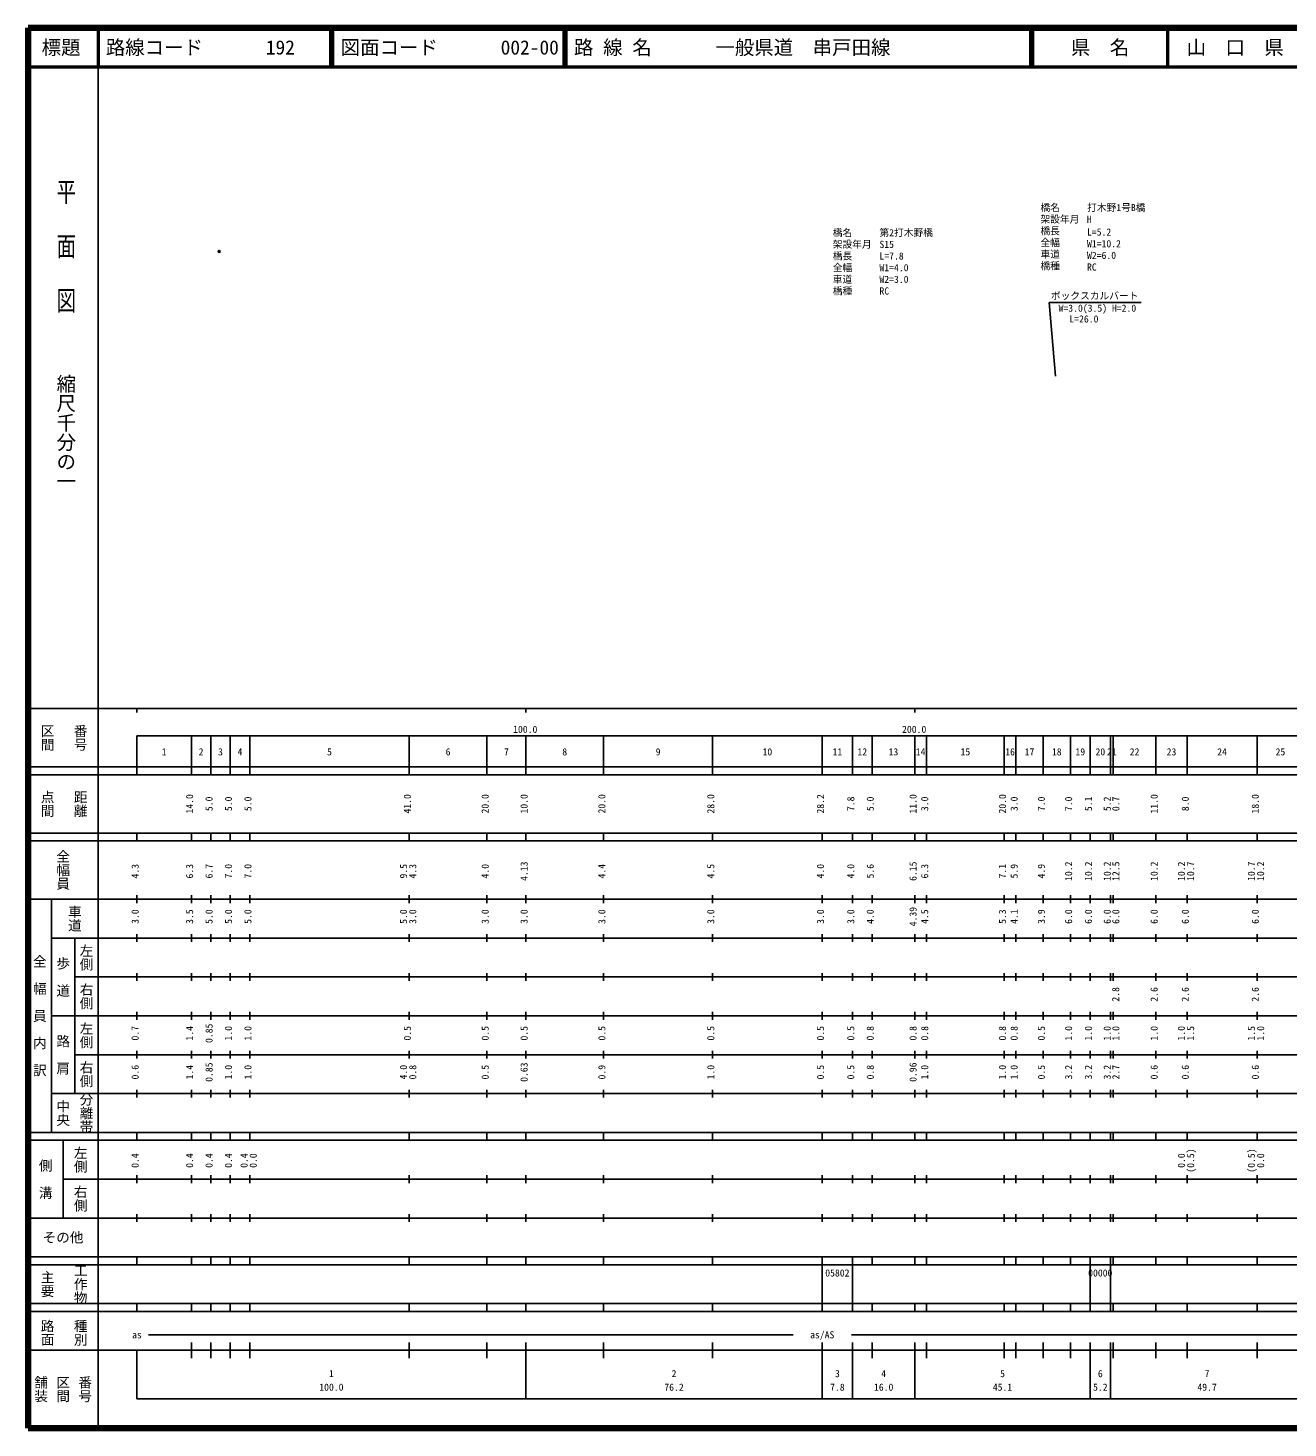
# Model space of a CAD drawing. Units: millimetres on the paper, with parts at other scales. Extents: x 40 to 680, y 20 to 380.
# Drawn here: x 40 to 364, y 20 to 380 of the extents above; entities that cross this region are included whole.
import ezdxf
from ezdxf.enums import TextEntityAlignment as Align

# ---------------------------------------------------------------- set-up
doc = ezdxf.new("R2010")
doc.units = ezdxf.units.MM
doc.header["$PDMODE"] = 32
doc.header["$PDSIZE"] = 0.5
for name, color, linetype, lineweight in [('M-BGD', 7, 'Continuous', 25), ('M-TTL', 2, 'Continuous', 140), ('M-TTL-BAND', 7, 'Continuous', 25), ('M-TTL-LINE', 7, 'Continuous', 50)]:
    doc.layers.add(name, color=color, linetype=linetype, lineweight=lineweight)
for name, color, linetype in [('M-OTRS', 6, 'Continuous'), ('M-STR-HTXT', 7, 'Continuous'), ('M-TTL-TXT', 7, 'Continuous')]:
    doc.layers.add(name, color=color, linetype=linetype)
doc.styles.add('@ＭＳ ゴシック', font='')
doc.styles.add('ＭＳ ゴシック', font='')
doc.styles.get('@ＭＳ ゴシック').set_extended_font_data('@MS Gothic')
doc.styles.get('ＭＳ ゴシック').set_extended_font_data('MS Gothic')

msp = doc.modelspace()

# ---------------------------------------------------------------- linework, layer by layer
at = {"layer": 'M-BGD'}
for p, q in [((302.525, 309.454), (326.217, 309.454)), ((304.137, 290.474), (302.525, 309.454))]:
    msp.add_line(p, q, dxfattribs=at)
at = {"layer": 'M-OTRS'}
msp.add_point((89.165, 322.541), dxfattribs=at)
at = {"layer": 'M-TTL'}
for p, q in [((40, 380), (40, 20)), ((680, 380), (40, 380)), ((40, 20), (680, 20))]:
    msp.add_line(p, q, dxfattribs=at)
at = {"layer": 'M-TTL-BAND'}
for p, q in [((58, 370), (58, 20)), ((40, 205), (579, 205)), ((68, 205), (68, 204)), ((168, 205), (168, 204)), ((268, 205), (268, 204)), ((68, 198), (579, 198)), ((68, 198), (68, 188)), ((82, 188), (82, 198)), ((87, 188), (87, 198)), ((92, 188), (92, 198)), ((97, 188), (97, 198)), ((138, 188), (138, 198)), ((158, 188), (158, 198)), ((168, 188), (168, 198)), ((188, 188), (188, 198)), ((216, 188), (216, 198)), ((244.2, 188), (244.2, 198)), ((252, 188), (252, 198)), ((257, 188), (257, 198)), ((268, 188), (268, 198)), ((271, 188), (271, 198)), ((291, 188), (291, 198)), ((294, 188), (294, 198)), ((301, 188), (301, 198)), ((308, 188), (308, 198)), ((313.1, 188), (313.1, 198)), ((318.3, 188), (318.3, 198)), ((319, 188), (319, 198)), ((330, 188), (330, 198)), ((338, 188), (338, 198)), ((356, 188), (356, 198)), ((40, 190), (579, 190)), ((40, 188), (579, 188)), ((40, 173), (579, 173)), ((68, 171), (68, 173)), ((82, 171), (82, 173)), ((87, 171), (87, 173)), ((92, 171), (92, 173)), ((97, 171), (97, 173)), ((138, 171), (138, 173)), ((158, 171), (158, 173)), ((168, 171), (168, 173)), ((188, 171), (188, 173)), ((216, 171), (216, 173)), ((244.2, 171), (244.2, 173)), ((252, 171), (252, 173)), ((257, 171), (257, 173)), ((268, 171), (268, 173)), ((271, 171), (271, 173)), ((291, 171), (291, 173)), ((294, 171), (294, 173)), ((301, 171), (301, 173)), ((308, 171), (308, 173)), ((313.1, 171), (313.1, 173)), ((318.3, 171), (318.3, 173)), ((319, 171), (319, 173)), ((330, 171), (330, 173)), ((338, 171), (338, 173)), ((356, 171), (356, 173)), ((40, 171), (579, 171)), ((40, 156), (579, 156)), ((46, 96), (46, 156)), ((68, 155), (68, 157)), ((82, 155), (82, 157)), ((87, 155), (87, 157)), ((92, 155), (92, 157)), ((97, 155), (97, 157)), ((138, 155), (138, 157)), ((158, 155), (158, 157)), ((168, 155), (168, 157)), ((188, 155), (188, 157)), ((216, 155), (216, 157)), ((244.2, 155), (244.2, 157)), ((252, 155), (252, 157)), ((257, 155), (257, 157)), ((268, 155), (268, 157)), ((271, 155), (271, 157)), ((291, 155), (291, 157)), ((294, 155), (294, 157)), ((301, 155), (301, 157)), ((308, 155), (308, 157)), ((313.1, 155), (313.1, 157)), ((318.3, 155), (318.3, 157)), ((319, 155), (319, 157)), ((330, 155), (330, 157)), ((338, 155), (338, 157)), ((356, 155), (356, 157)), ((46, 146), (579, 146)), ((52, 146), (52, 106)), ((68, 145), (68, 147)), ((82, 145), (82, 147)), ((87, 145), (87, 147)), ((92, 145), (92, 147)), ((97, 145), (97, 147)), ((138, 145), (138, 147)), ((158, 145), (158, 147)), ((168, 145), (168, 147)), ((188, 145), (188, 147)), ((216, 145), (216, 147)), ((244.2, 145), (244.2, 147)), ((252, 145), (252, 147)), ((257, 145), (257, 147)), ((268, 145), (268, 147)), ((271, 145), (271, 147)), ((291, 145), (291, 147)), ((294, 145), (294, 147)), ((301, 145), (301, 147)), ((308, 145), (308, 147)), ((313.1, 145), (313.1, 147)), ((318.3, 145), (318.3, 147)), ((319, 145), (319, 147)), ((330, 145), (330, 147)), ((338, 145), (338, 147)), ((356, 145), (356, 147)), ((68, 135), (68, 137)), ((82, 135), (82, 137)), ((87, 135), (87, 137)), ((92, 135), (92, 137)), ((97, 135), (97, 137)), ((138, 135), (138, 137)), ((158, 135), (158, 137)), ((168, 135), (168, 137)), ((188, 135), (188, 137)), ((216, 135), (216, 137)), ((244.2, 135), (244.2, 137)), ((252, 135), (252, 137)), ((257, 135), (257, 137)), ((268, 135), (268, 137)), ((271, 135), (271, 137)), ((291, 135), (291, 137)), ((294, 135), (294, 137)), ((301, 135), (301, 137)), ((308, 135), (308, 137)), ((313.1, 135), (313.1, 137)), ((318.3, 135), (318.3, 137)), ((319, 135), (319, 137)), ((330, 135), (330, 137)), ((338, 135), (338, 137)), ((356, 135), (356, 137)), ((52, 136), (579, 136)), ((46, 126), (579, 126)), ((68, 125), (68, 127)), ((82, 125), (82, 127)), ((87, 125), (87, 127)), ((92, 125), (92, 127)), ((97, 125), (97, 127)), ((138, 125), (138, 127)), ((158, 125), (158, 127)), ((168, 125), (168, 127)), ((188, 125), (188, 127)), ((216, 125), (216, 127)), ((244.2, 125), (244.2, 127)), ((252, 125), (252, 127)), ((257, 125), (257, 127)), ((268, 125), (268, 127)), ((271, 125), (271, 127)), ((291, 125), (291, 127)), ((294, 125), (294, 127)), ((301, 125), (301, 127)), ((308, 125), (308, 127)), ((313.1, 125), (313.1, 127)), ((318.3, 125), (318.3, 127)), ((319, 125), (319, 127)), ((330, 125), (330, 127)), ((338, 125), (338, 127)), ((356, 125), (356, 127)), ((52, 116), (579, 116)), ((68, 115), (68, 117)), ((82, 115), (82, 117)), ((87, 115), (87, 117)), ((92, 115), (92, 117)), ((97, 115), (97, 117)), ((138, 115), (138, 117)), ((158, 115), (158, 117)), ((168, 115), (168, 117)), ((188, 115), (188, 117)), ((216, 115), (216, 117)), ((244.2, 115), (244.2, 117)), ((252, 115), (252, 117)), ((257, 115), (257, 117)), ((268, 115), (268, 117)), ((271, 115), (271, 117)), ((291, 115), (291, 117)), ((294, 115), (294, 117)), ((301, 115), (301, 117)), ((308, 115), (308, 117)), ((313.1, 115), (313.1, 117)), ((318.3, 115), (318.3, 117)), ((319, 115), (319, 117)), ((330, 115), (330, 117)), ((338, 115), (338, 117)), ((356, 115), (356, 117)), ((46, 106), (579, 106)), ((68, 105), (68, 107)), ((82, 105), (82, 107)), ((87, 105), (87, 107)), ((92, 105), (92, 107)), ((97, 105), (97, 107)), ((138, 105), (138, 107)), ((158, 105), (158, 107)), ((168, 105), (168, 107)), ((188, 105), (188, 107)), ((216, 105), (216, 107)), ((244.2, 105), (244.2, 107)), ((252, 105), (252, 107)), ((257, 105), (257, 107)), ((268, 105), (268, 107)), ((271, 105), (271, 107)), ((291, 105), (291, 107)), ((294, 105), (294, 107)), ((301, 105), (301, 107)), ((308, 105), (308, 107)), ((313.1, 105), (313.1, 107)), ((318.3, 105), (318.3, 107)), ((319, 105), (319, 107)), ((330, 105), (330, 107)), ((338, 105), (338, 107)), ((356, 105), (356, 107)), ((40, 96), (579, 96)), ((40, 94), (579, 94)), ((49, 94), (49, 74)), ((68, 94), (68, 96)), ((82, 94), (82, 96)), ((87, 94), (87, 96)), ((92, 94), (92, 96)), ((97, 94), (97, 96)), ((138, 94), (138, 96)), ((158, 94), (158, 96)), ((168, 94), (168, 96)), ((188, 94), (188, 96)), ((216, 94), (216, 96)), ((244.2, 94), (244.2, 96)), ((252, 94), (252, 96)), ((257, 94), (257, 96)), ((268, 94), (268, 96)), ((271, 94), (271, 96)), ((291, 94), (291, 96)), ((294, 94), (294, 96)), ((301, 94), (301, 96)), ((308, 94), (308, 96)), ((313.1, 94), (313.1, 96)), ((318.3, 94), (318.3, 96)), ((319, 94), (319, 96)), ((330, 94), (330, 96)), ((338, 94), (338, 96)), ((356, 94), (356, 96)), ((49, 84), (579, 84)), ((68, 83), (68, 85)), ((82, 83), (82, 85)), ((87, 83), (87, 85)), ((92, 83), (92, 85)), ((97, 83), (97, 85)), ((138, 83), (138, 85)), ((158, 83), (158, 85)), ((168, 83), (168, 85)), ((188, 83), (188, 85)), ((216, 83), (216, 85)), ((244.2, 83), (244.2, 85)), ((252, 83), (252, 85)), ((257, 83), (257, 85)), ((268, 83), (268, 85)), ((271, 83), (271, 85)), ((291, 83), (291, 85)), ((294, 83), (294, 85)), ((301, 83), (301, 85)), ((308, 83), (308, 85)), ((313.1, 83), (313.1, 85)), ((318.3, 83), (318.3, 85)), ((319, 83), (319, 85)), ((330, 83), (330, 85)), ((338, 83), (338, 85)), ((356, 83), (356, 85)), ((40, 74), (579, 74)), ((68, 73), (68, 75)), ((82, 73), (82, 75)), ((87, 73), (87, 75)), ((92, 73), (92, 75)), ((97, 73), (97, 75)), ((138, 73), (138, 75)), ((158, 73), (158, 75)), ((168, 73), (168, 75)), ((188, 73), (188, 75)), ((216, 73), (216, 75)), ((244.2, 73), (244.2, 75)), ((252, 73), (252, 75)), ((257, 73), (257, 75)), ((268, 73), (268, 75)), ((271, 73), (271, 75)), ((291, 73), (291, 75)), ((294, 73), (294, 75)), ((301, 73), (301, 75)), ((308, 73), (308, 75)), ((313.1, 73), (313.1, 75)), ((318.3, 73), (318.3, 75)), ((319, 73), (319, 75)), ((330, 73), (330, 75)), ((338, 73), (338, 75)), ((356, 73), (356, 75)), ((40, 64), (579, 64)), ((40, 62), (579, 62)), ((68, 62), (68, 64)), ((82, 62), (82, 64)), ((87, 62), (87, 64)), ((92, 62), (92, 64)), ((97, 62), (97, 64)), ((138, 62), (138, 64)), ((158, 62), (158, 64)), ((168, 62), (168, 64)), ((188, 62), (188, 64)), ((216, 62), (216, 64)), ((244.2, 62), (244.2, 64)), ((244.2, 52), (244.2, 62)), ((252, 62), (252, 64)), ((252, 52), (252, 62)), ((257, 62), (257, 64)), ((268, 62), (268, 64)), ((271, 62), (271, 64)), ((291, 62), (291, 64)), ((294, 62), (294, 64)), ((301, 62), (301, 64)), ((308, 62), (308, 64)), ((313.1, 62), (313.1, 64)), ((313.1, 52), (313.1, 62)), ((318.3, 62), (318.3, 64)), ((318.3, 52), (318.3, 62)), ((319, 62), (319, 64)), ((330, 62), (330, 64)), ((338, 62), (338, 64)), ((356, 62), (356, 64)), ((40, 52), (579, 52)), ((68, 50), (68, 52)), ((82, 50), (82, 52)), ((87, 50), (87, 52)), ((92, 50), (92, 52)), ((97, 50), (97, 52)), ((138, 50), (138, 52)), ((158, 50), (158, 52)), ((168, 50), (168, 52)), ((188, 50), (188, 52)), ((216, 50), (216, 52)), ((244.2, 50), (244.2, 52)), ((252, 50), (252, 52)), ((257, 50), (257, 52)), ((268, 50), (268, 52)), ((271, 50), (271, 52)), ((291, 50), (291, 52)), ((294, 50), (294, 52)), ((301, 50), (301, 52)), ((308, 50), (308, 52)), ((313.1, 50), (313.1, 52)), ((318.3, 50), (318.3, 52)), ((319, 50), (319, 52)), ((330, 50), (330, 52)), ((338, 50), (338, 52)), ((356, 50), (356, 52)), ((40, 50), (579, 50)), ((71, 44), (236.7, 44)), ((251.7, 44), (565, 44)), ((40, 40), (579, 40)), ((68, 40), (68, 27.5)), ((82, 38), (82, 42)), ((87, 38), (87, 42)), ((92, 38), (92, 42)), ((97, 38), (97, 42)), ((138, 38), (138, 42)), ((158, 38), (158, 42)), ((168, 27.5), (168, 42)), ((188, 38), (188, 42)), ((216, 38), (216, 42)), ((244.2, 27.5), (244.2, 42)), ((252, 27.5), (252, 42)), ((257, 38), (257, 42)), ((268, 27.5), (268, 42)), ((271, 38), (271, 42)), ((291, 38), (291, 42)), ((294, 38), (294, 42)), ((301, 38), (301, 42)), ((308, 38), (308, 42)), ((313.1, 27.5), (313.1, 42)), ((318.3, 27.5), (318.3, 42)), ((319, 38), (319, 42)), ((330, 38), (330, 42)), ((338, 38), (338, 42)), ((356, 38), (356, 42)), ((68, 27.5), (579, 27.5))]:
    msp.add_line(p, q, dxfattribs=at)
at = {"layer": 'M-TTL-LINE'}
for p, q in [((58, 380), (58, 370)), ((117.75, 380), (117.75, 370)), ((118.25, 380), (118.25, 370)), ((177.75, 380), (177.75, 370)), ((178.25, 380), (178.25, 370)), ((297.75, 380), (297.75, 370)), ((298.25, 380), (298.25, 370)), ((333, 380), (333, 370)), ((40, 370), (680, 370))]:
    msp.add_line(p, q, dxfattribs=at)

# ---------------------------------------------------------------- texts
at = {"layer": 'M-BGD', "style": 'ＭＳ ゴシック'}
for s, p in [('ボックスカルバート', (302.99, 309.67)), ('L=26.0', (307.739, 303.725))]:
    msp.add_text(s, height=1.833, dxfattribs=at).set_placement(p, align=Align.BOTTOM_LEFT)
msp.add_text('W=3.0(3.5) H=2.0', height=1.833, dxfattribs=at).set_placement((324.92, 306.492), align=Align.BOTTOM_RIGHT)
at = {"layer": 'M-STR-HTXT', "style": 'ＭＳ ゴシック'}
for s, p in [('橋名', (300.307, 332.357)), ('打木野1号B橋', (312.307, 332.357)), ('架設年月', (300.307, 329.357)), ('H', (312.235, 329.348)), ('橋名', (246.911, 325.907)), ('第2打木野橋', (258.911, 325.907)), ('橋長', (300.307, 326.357)), ('L=5.2', (312.272, 326.071)), ('架設年月', (246.911, 322.907)), ('S15', (258.911, 322.907)), ('全幅', (300.307, 323.357)), ('W1=10.2', (312.272, 323.071)), ('橋長', (246.911, 319.907)), ('L=7.8', (258.911, 319.907)), ('車道', (300.307, 320.357)), ('W2=6.0', (312.272, 320.071)), ('全幅', (246.911, 316.907)), ('W1=4.0', (258.911, 316.907)), ('橋種', (300.307, 317.357)), ('RC', (312.272, 317.071)), ('橋種', (246.911, 310.907)), ('車道', (246.911, 313.907)), ('W2=3.0', (258.911, 313.907)), ('RC', (258.911, 310.907))]:
    msp.add_text(s, height=1.833, dxfattribs=at).set_placement(p, align=Align.BOTTOM_LEFT)
at = {"layer": 'M-TTL-BAND', "style": '@ＭＳ ゴシック', "width": 1.4}
msp.add_text('平  面  図', height=3.666, rotation=270, dxfattribs=at).set_placement((49.777, 306.475), align=Align.MIDDLE_RIGHT)
at = {"layer": 'M-TTL-BAND', "style": '@ＭＳ ゴシック'}
msp.add_text('縮尺千分の一', height=3.666, rotation=270, dxfattribs=at).set_placement((49.777, 261.03), align=Align.MIDDLE_RIGHT)
for s, p in [('区間', (45, 197.5)), ('番号', (53.5, 197.5)), ('点間', (45, 180.5)), ('距離', (53.5, 180.5)), ('全幅員', (49, 163.5)), ('車道', (52, 151)), ('左側', (55, 141)), ('全\u3000幅\u3000員\u3000内\u3000訳', (43, 126)), ('歩\u3000道', (49, 136)), ('右側', (55, 131)), ('左側', (55, 121)), ('路\u3000肩', (49, 116)), ('右側', (55, 111)), ('分離帯', (55, 101)), ('中央', (49, 101)), ('左側', (53.5, 89)), ('側\u3000溝', (44.5, 84)), ('右側', (53.5, 79)), ('工作物', (53.5, 57)), ('主要', (45, 57)), ('路面', (45, 44.5)), ('種別', (53.5, 44.5)), ('舗装', (43.333, 30)), ('区間', (49, 30)), ('番号', (54.667, 30))]:
    msp.add_text(s, height=2.566, rotation=270, dxfattribs=at).set_placement(p, align=Align.MIDDLE_CENTER)
at = {"layer": 'M-TTL-BAND', "style": 'ＭＳ ゴシック'}
for s, p in [('100.0', (167.844, 198.195)), ('200.0', (267.844, 198.195)), ('1', (75, 192.405)), ('2', (84.5, 192.405)), ('3', (89.5, 192.405)), ('4', (94.5, 192.405)), ('5', (117.5, 192.405)), ('6', (148, 192.405)), ('7', (163, 192.405)), ('8', (178, 192.405)), ('9', (202, 192.405)), ('10', (230.1, 192.405)), ('11', (248.1, 192.405)), ('12', (254.5, 192.405)), ('13', (262.5, 192.405)), ('14', (269.5, 192.405)), ('15', (281, 192.405)), ('16', (292.5, 192.405)), ('17', (297.5, 192.405)), ('18', (304.5, 192.405)), ('19', (310.55, 192.405)), ('20', (315.7, 192.405)), ('21', (318.65, 192.405)), ('22', (324.5, 192.405)), ('23', (334, 192.405)), ('24', (347, 192.405)), ('25', (362, 192.405)), ('as', (68, 42.5)), ('as/AS', (244.2, 42.5)), ('1', (118, 32.523)), ('2', (206.1, 32.523)), ('3', (248.1, 32.523)), ('4', (260, 32.523)), ('5', (290.55, 32.523)), ('6', (315.7, 32.523)), ('7', (343.15, 32.523)), ('100.0', (118, 29.033)), ('76.2', (206.1, 29.033)), ('7.8', (248.1, 29.033)), ('16.0', (260, 29.033)), ('45.1', (290.55, 29.033)), ('5.2', (315.7, 29.033)), ('49.7', (343.15, 29.033))]:
    msp.add_text(s, height=1.833, dxfattribs=at).set_placement(p, align=Align.BOTTOM_CENTER)
for s, p in [('14.0', (83, 180.5)), ('5.0', (88, 180.5)), ('5.0', (93, 180.5)), ('5.0', (98, 180.5)), ('41.0', (139, 180.5)), ('20.0', (159, 180.5)), ('10.0', (169, 180.5)), ('20.0', (189, 180.5)), ('28.0', (217, 180.5)), ('28.2', (245.2, 180.5)), ('7.8', (253, 180.5)), ('5.0', (258, 180.5)), ('11.0', (269, 180.5)), ('3.0', (272, 180.5)), ('20.0', (292, 180.5)), ('3.0', (295, 180.5)), ('7.0', (302, 180.5)), ('7.0', (309, 180.5)), ('5.1', (314.1, 180.5)), ('5.2', (318.933, 180.5)), ('0.7', (321.145, 180.5)), ('11.0', (331, 180.5)), ('8.0', (339, 180.5)), ('18.0', (357, 180.5)), ('4.3', (69, 163.174)), ('6.3', (83, 163.174)), ('6.7', (88, 163.174)), ('7.0', (93, 163.174)), ('7.0', (98, 163.174)), ('9.5', (138, 163.174)), ('4.3', (140.37, 163.174)), ('4.0', (159, 163.174)), ('4.13', (169, 163.174)), ('4.4', (189, 163.174)), ('4.5', (217, 163.174)), ('4.0', (245.2, 163.174)), ('4.0', (253, 163.174)), ('5.6', (258, 163.174)), ('6.15', (269, 163.174)), ('6.3', (272, 163.174)), ('7.1', (292, 163.174)), ('5.9', (295, 163.174)), ('4.9', (302, 163.174)), ('10.2', (309, 163.174)), ('10.2', (314.1, 163.174)), ('10.2', (318.933, 163.174)), ('12.5', (321.145, 163.174)), ('10.2', (331, 163.174)), ('10.2', (338, 163.174)), ('10.7', (340.37, 163.174)), ('10.7', (356, 163.174)), ('10.2', (358.37, 163.174)), ('3.0', (69, 151.5)), ('3.5', (83, 151.5)), ('5.0', (88, 151.5)), ('5.0', (93, 151.5)), ('5.0', (98, 151.5)), ('5.0', (138, 151.5)), ('3.0', (140.37, 151.5)), ('3.0', (159, 151.5)), ('3.0', (169, 151.5)), ('3.0', (189, 151.5)), ('3.0', (217, 151.5)), ('3.0', (245.2, 151.5)), ('3.0', (253, 151.5)), ('4.0', (258, 151.5)), ('4.39', (269, 151.5)), ('4.5', (272, 151.5)), ('5.3', (292, 151.5)), ('4.1', (295, 151.5)), ('3.9', (302, 151.5)), ('6.0', (309, 151.5)), ('6.0', (314.1, 151.5)), ('6.0', (318.933, 151.5)), ('6.0', (321.145, 151.5)), ('6.0', (331, 151.5)), ('6.0', (339, 151.5)), ('6.0', (357, 151.5)), ('2.8', (321.1, 131.5)), ('2.6', (331, 131.5)), ('2.6', (339, 131.5)), ('2.6', (357, 131.5)), ('0.7', (69, 121.5)), ('1.4', (83, 121.5)), ('0.85', (88, 121.5)), ('1.0', (93, 121.5)), ('1.0', (98, 121.5)), ('0.5', (139, 121.5)), ('0.5', (159, 121.5)), ('0.5', (169, 121.5)), ('0.5', (189, 121.5)), ('0.5', (217, 121.5)), ('0.5', (245.2, 121.5)), ('0.5', (253, 121.5)), ('0.8', (258, 121.5)), ('0.8', (269, 121.5)), ('0.8', (272, 121.5)), ('0.8', (292, 121.5)), ('0.8', (295, 121.5)), ('0.5', (302, 121.5)), ('1.0', (309, 121.5)), ('1.0', (314.1, 121.5)), ('1.0', (318.933, 121.5)), ('1.0', (321.145, 121.5)), ('1.0', (331, 121.5)), ('1.0', (338, 121.5)), ('1.5', (340.37, 121.5)), ('1.5', (356, 121.5)), ('1.0', (358.37, 121.5)), ('0.6', (69, 111.5)), ('1.4', (83, 111.5)), ('0.85', (88, 111.5)), ('1.0', (93, 111.5)), ('1.0', (98, 111.5)), ('4.0', (138, 111.5)), ('0.8', (140.37, 111.5)), ('0.5', (159, 111.5)), ('0.63', (169, 111.5)), ('0.9', (189, 111.5)), ('1.0', (217, 111.5)), ('0.5', (245.2, 111.5)), ('0.5', (253, 111.5)), ('0.8', (258, 111.5)), ('0.96', (269, 111.5)), ('1.0', (272, 111.5)), ('1.0', (292, 111.5)), ('1.0', (295, 111.5)), ('0.5', (302, 111.5)), ('3.2', (309, 111.5)), ('3.2', (314.1, 111.5)), ('3.2', (318.933, 111.5)), ('2.7', (321.145, 111.5)), ('0.6', (331, 111.5)), ('0.6', (339, 111.5)), ('0.6', (357, 111.5)), ('0.4', (69, 88.764)), ('0.4', (83, 88.764)), ('0.4', (88, 88.764)), ('0.4', (93, 88.764)), ('0.4', (97, 88.764)), ('0.0', (99.37, 88.764)), ('0.0', (338, 88.764)), ('(0.5)', (340.37, 88.764)), ('(0.5)', (356, 88.764)), ('0.0', (358.37, 88.764))]:
    msp.add_text(s, height=1.833, rotation=90, dxfattribs=at).set_placement(p, align=Align.BOTTOM_CENTER)
msp.add_text('その他', height=2.566, dxfattribs=at).set_placement((49, 69), align=Align.MIDDLE_CENTER)
for s, p in [('05802', (244.975, 58.405)), ('00000', (312.575, 58.405))]:
    msp.add_text(s, height=1.833, dxfattribs=at).set_placement(p, align=Align.BOTTOM_LEFT)
at = {"layer": 'M-TTL-TXT', "style": 'ＭＳ ゴシック'}
for s, p in [('標題', (48.5, 375)), ('県\u3000名', (315.625, 375)), ('山\u3000口\u3000県', (350.375, 375))]:
    msp.add_text(s, height=3.666, dxfattribs=at).set_placement(p, align=Align.MIDDLE_CENTER)
for s, p in [('路線コード', (60, 375)), ('192', (101.142, 375)), ('図面コード', (120.38, 375)), ('002-00', (161.521, 375)), ('路 線 名', (180.38, 375)), ('一般県道\u3000串戸田線', (216.734, 375))]:
    msp.add_text(s, height=3.666, dxfattribs=at).set_placement(p, align=Align.MIDDLE_LEFT)

doc.saveas('drawing.dxf')
